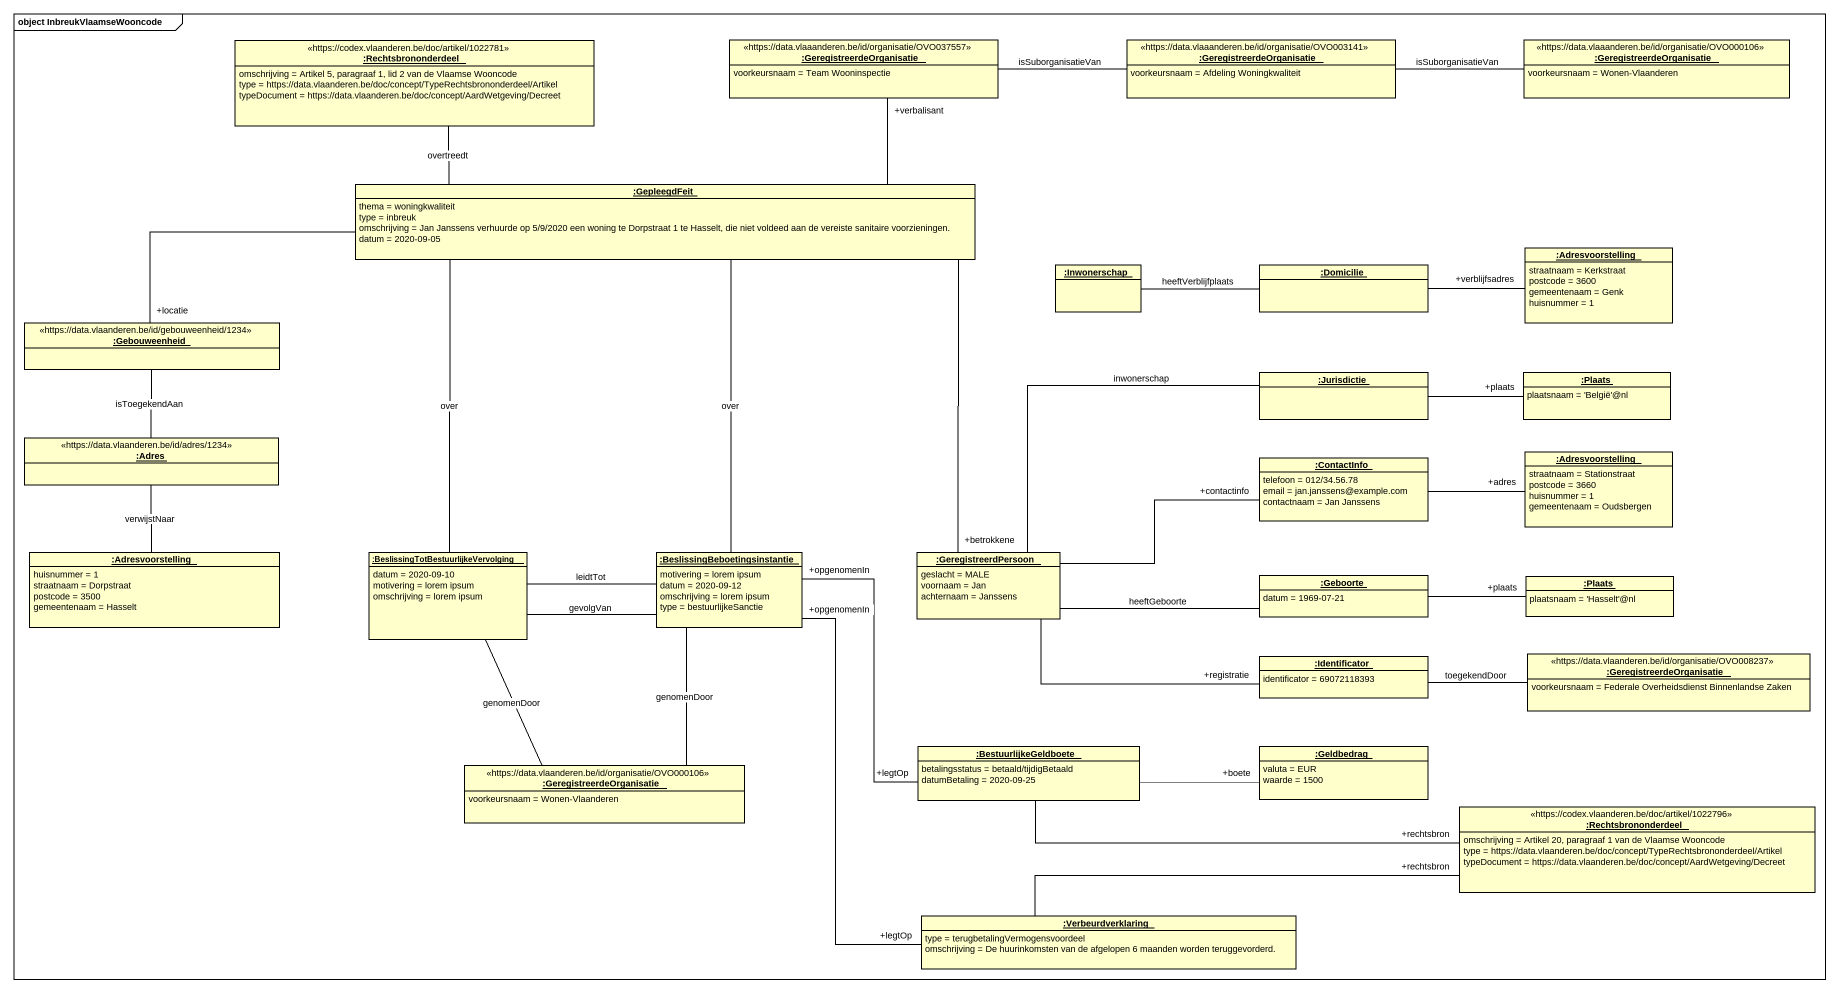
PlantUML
@startuml
mainframe object InbreukVlaamseWooncode
hide circle
hide empty members
object ":Rechtsbrononderdeel" as Rechtsbrononderdeel <<https://codex.vlaanderen.be/doc/artikel/1022781>> {
  omschrijving = Artikel 5, paragraaf 1, lid 2 van de Vlaamse Wooncode
  type = https://data.vlaanderen.be/doc/concept/TypeRechtsbrononderdeel/Artikel
  typeDocument = https://data.vlaanderen.be/doc/concept/AardWetgeving/Decreet
}
object ":GeregistreerdeOrganisatie" as GeregistreerdeOrganisatie <<https://data.vlaaanderen.be/id/organisatie/OVO037557>> {
  voorkeursnaam = Team Wooninspectie
}
object ":GeregistreerdeOrganisatie" as GeregistreerdeOrganisatie_2 <<https://data.vlaaanderen.be/id/organisatie/OVO003141>> {
  voorkeursnaam = Afdeling Woningkwaliteit
}
object ":GeregistreerdeOrganisatie" as GeregistreerdeOrganisatie_3 <<https://data.vlaaanderen.be/id/organisatie/OVO000106>> {
  voorkeursnaam = Wonen-Vlaanderen
}
object ":GepleegdFeit" as GepleegdFeit {
  thema = woningkwaliteit
  type = inbreuk
  omschrijving = Jan Janssens verhuurde op 5/9/2020 een woning te Dorpstraat 1 te Hasselt, die niet voldeed aan de vereiste sanitaire voorzieningen.
  datum = 2020-09-05
}
object ":Inwonerschap" as Inwonerschap
object ":Domicilie" as Domicilie
object ":Adresvoorstelling" as Adresvoorstelling {
  straatnaam = Kerkstraat
  postcode = 3600
  gemeentenaam = Genk
  huisnummer = 1
}
object ":Gebouweenheid" as Gebouweenheid <<https://data.vlaanderen.be/id/gebouweenheid/1234>>
object ":Jurisdictie" as Jurisdictie
object ":Plaats" as Plaats {
  plaatsnaam = 'België'@nl
}
object ":Adres" as Adres <<https://data.vlaanderen.be/id/adres/1234>>
object ":ContactInfo" as ContactInfo {
  telefoon = 012/34.56.78
  email = jan.janssens@example.com
  contactnaam = Jan Janssens
}
object ":Adresvoorstelling" as Adresvoorstelling_2 {
  straatnaam = Stationstraat
  postcode = 3660
  huisnummer = 1
  gemeentenaam = Oudsbergen
}
object ":Adresvoorstelling" as Adresvoorstelling_3 {
  huisnummer = 1
  straatnaam = Dorpstraat
  postcode = 3500
  gemeentenaam = Hasselt
}
object ":BeslissingTotBestuurlijkeVervolging" as BeslissingTotBestuurlijkeVer {
  datum = 2020-09-10
  motivering = lorem ipsum
  omschrijving = lorem ipsum
}
object ":BeslissingBeboetingsinstantie" as BeslissingBeboetingsinstanti {
  motivering = lorem ipsum
  datum = 2020-09-12
  omschrijving = lorem ipsum
  type = bestuurlijkeSanctie
}
object ":GeregistreerdPersoon" as GeregistreerdPersoon {
  geslacht = MALE
  voornaam = Jan
  achternaam = Janssens
}
object ":Geboorte" as Geboorte {
  datum = 1969-07-21
}
object ":Plaats" as Plaats_2 {
  plaatsnaam = 'Hasselt'@nl
}
object ":Identificator" as Identificator {
  identificator = 69072118393
}
object ":GeregistreerdeOrganisatie" as GeregistreerdeOrganisatie_4 <<https://data.vlaanderen.be/id/organisatie/OVO008237>> {
  voorkeursnaam = Federale Overheidsdienst Binnenlandse Zaken
}
object ":BestuurlijkeGeldboete" as BestuurlijkeGeldboete {
  betalingsstatus = betaald/tijdigBetaald
  datumBetaling = 2020-09-25
}
object ":Geldbedrag" as Geldbedrag {
  valuta = EUR
  waarde = 1500
}
object ":GeregistreerdeOrganisatie" as GeregistreerdeOrganisatie_5 <<https://data.vlaanderen.be/id/organisatie/OVO000106>> {
  voorkeursnaam = Wonen-Vlaanderen
}
object ":Rechtsbrononderdeel" as Rechtsbrononderdeel_2 <<https://codex.vlaanderen.be/doc/artikel/1022796>> {
  omschrijving = Artikel 20, paragraaf 1 van de Vlaamse Wooncode
  type = https://data.vlaanderen.be/doc/concept/TypeRechtsbrononderdeel/Artikel
  typeDocument = https://data.vlaanderen.be/doc/concept/AardWetgeving/Decreet
}
object ":Verbeurdverklaring" as Verbeurdverklaring {
  type = terugbetalingVermogensvoordeel
  omschrijving = De huurinkomsten van de afgelopen 6 maanden worden teruggevorderd.
}
GeregistreerdeOrganisatie -right- GeregistreerdeOrganisatie_2 : isSuborganisatieVan
GeregistreerdeOrganisatie_2 -right- GeregistreerdeOrganisatie_3 : isSuborganisatieVan
GepleegdFeit -left- Rechtsbrononderdeel : overtreedt
GepleegdFeit -up- "+verbalisant" GeregistreerdeOrganisatie
GepleegdFeit -left- "+locatie" Gebouweenheid
GepleegdFeit -- "+betrokkene" GeregistreerdPersoon
Inwonerschap -right- Domicilie : heeftVerblijfplaats
Domicilie -right- "+verblijfsadres" Adresvoorstelling
Jurisdictie -right- "+plaats" Plaats
Adres -up- Gebouweenheid : isToegekendAan
ContactInfo -right- "+adres" Adresvoorstelling_2
Adresvoorstelling_3 -up- Adres : verwijstNaar
BeslissingTotBestuurlijkeVer -up- GepleegdFeit : over
BeslissingTotBestuurlijkeVer -right- BeslissingBeboetingsinstanti : leidtTot
BeslissingTotBestuurlijkeVer -- GeregistreerdeOrganisatie_5 : genomenDoor
BeslissingBeboetingsinstanti -up- GepleegdFeit : over
BeslissingBeboetingsinstanti -left- BeslissingTotBestuurlijkeVer : gevolgVan
BeslissingBeboetingsinstanti "+opgenomenIn" -- "+legtOp" BestuurlijkeGeldboete
BeslissingBeboetingsinstanti -- GeregistreerdeOrganisatie_5 : genomenDoor
BeslissingBeboetingsinstanti "+opgenomenIn" -- "+legtOp" Verbeurdverklaring
GeregistreerdPersoon -right- Jurisdictie : inwonerschap
GeregistreerdPersoon -right- "+contactinfo" ContactInfo
GeregistreerdPersoon -right- Geboorte : heeftGeboorte
GeregistreerdPersoon -right- "+registratie" Identificator
Geboorte -right- "+plaats" Plaats_2
Identificator -right- GeregistreerdeOrganisatie_4 : toegekendDoor
BestuurlijkeGeldboete -right- "+boete" Geldbedrag
BestuurlijkeGeldboete -right- "+rechtsbron" Rechtsbrononderdeel_2
Verbeurdverklaring -right- "+rechtsbron" Rechtsbrononderdeel_2
@enduml
